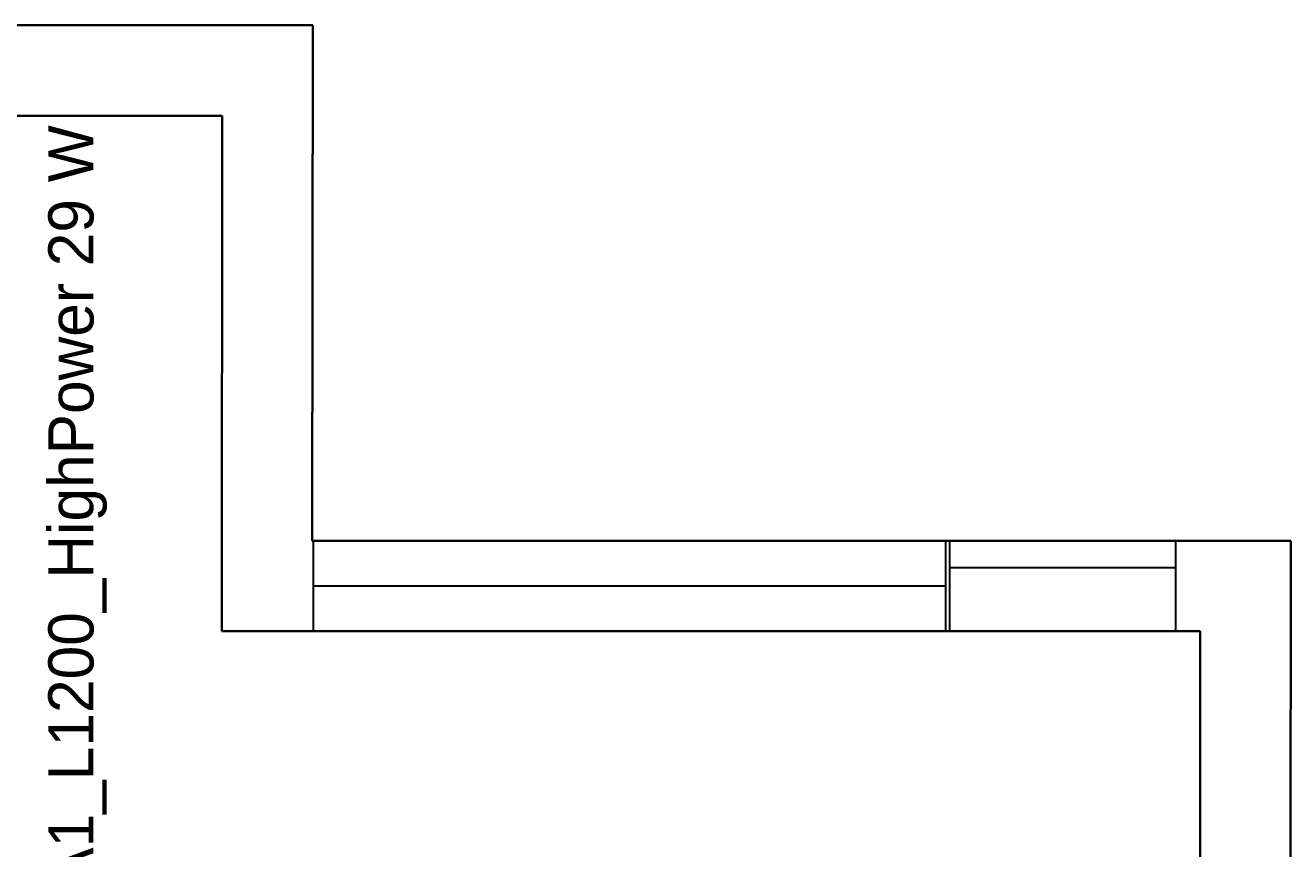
# Model space of a CAD drawing. Extents: x -15.3 to 44, y -4.2 to 20.6.
# Drawn here: x 34.516 to 37.317, y 17.008 to 18.83 of the extents above; entities that cross this region are included whole.
import ezdxf
from ezdxf.enums import TextEntityAlignment as Align

# ---------------------------------------------------------------- set-up
doc = ezdxf.new("R2010")
doc.units = 0
doc.header["$MEASUREMENT"] = 0
for name, color, linetype in [('rexp_Leuchten', 7, 'Continuous'), ('rexp_Leuchten_Besch', 7, 'Continuous'), ('rexp_Raum_Besch', 7, 'Continuous'), ('rexp_Raumelemente', 7, 'Continuous')]:
    doc.layers.add(name, color=color, linetype=linetype)
doc.layers.get('rexp_Leuchten').off()

# ---------------------------------------------------------------- blocks, each defined once
blk = doc.blocks.new('rexp_room_100')
at = {"layer": 'rexp_Raumelemente', "color": 251, "true_color": 0x646464}
for p, q in [((40.994, 22.711, 3.03), (50.1292, 22.711, 3.03)), ((40.994, 22.711), (50.1292, 22.711)), ((50.1292, 22.711, 3.03), (40.994, 22.711, 3.03)), ((50.1292, 22.711, 3.03), (50.1282, 21.57, 3.03)), ((50.1292, 22.711), (50.1282, 21.57)), ((50.1282, 21.57, 3.03), (50.1292, 22.711, 3.03)), ((50.1292, 22.711, 3.03), (50.1292, 22.711)), ((50.1292, 22.711), (50.1292, 22.711, 3.03)), ((41.194, 22.511), (49.929, 22.511)), ((49.929, 22.511, 2.83), (41.194, 22.511, 2.83)), ((49.929, 22.511), (41.194, 22.511)), ((41.194, 22.511, 2.83), (49.929, 22.511, 2.83)), ((49.929, 22.511), (49.928, 21.37)), ((49.928, 21.37, 2.83), (49.929, 22.511, 2.83)), ((49.928, 21.37), (49.929, 22.511)), ((49.929, 22.511, 2.83), (49.928, 21.37, 2.83)), ((49.929, 22.511), (49.929, 22.511, 2.83)), ((49.929, 22.511, 2.83), (49.929, 22.511)), ((50.1282, 21.57, 3.03), (52.2941, 21.57, 3.03)), ((50.1282, 21.57), (52.2941, 21.57)), ((50.1282, 21.57, 3.03), (50.1282, 21.57)), ((52.2941, 21.57, 3.03), (50.1282, 21.57, 3.03)), ((50.1282, 21.57), (50.1282, 21.57, 3.03)), ((52.2941, 21.57, 3.03), (52.2879, 12.7839, 3.03)), ((52.2941, 21.57), (52.2879, 12.7839)), ((52.2879, 12.7839, 3.03), (52.2941, 21.57, 3.03)), ((52.2941, 21.57, 3.03), (52.2941, 21.57)), ((52.2941, 21.57), (52.2941, 21.57, 3.03)), ((49.928, 21.37), (52.094, 21.37)), ((52.094, 21.37, 2.83), (49.928, 21.37, 2.83)), ((52.094, 21.37), (49.928, 21.37)), ((49.928, 21.37, 2.83), (52.094, 21.37, 2.83)), ((49.928, 21.37), (49.928, 21.37, 2.83)), ((49.928, 21.37, 2.83), (49.928, 21.37)), ((52.094, 21.37), (52.088, 12.984)), ((52.088, 12.984, 2.83), (52.094, 21.37, 2.83)), ((52.088, 12.984), (52.094, 21.37)), ((52.094, 21.37, 2.83), (52.088, 12.984, 2.83)), ((52.094, 21.37), (52.094, 21.37, 2.83)), ((52.094, 21.37, 2.83), (52.094, 21.37))]:
    blk.add_line(p, q, dxfattribs=at)
at = {"layer": 'rexp_Raum_Besch', "flags": 10}
for tag, rotation, p in [('L_257_9_0', 0, (45.5615, 22.811)), ('L_257_8_0', 270, (50.2285, 21.9402)), ('L_257_7_0', 0.0001, (51.011, 21.67)), ('L_257_6_0', 89.959, (52.391, 17.1768)), ('L_257_10_0', 90, (40.894, 15.288)), ('L_257_5_0', 359.9733, (51.0129, 12.6845)), ('L_257_4_0', 270, (50.2375, 10.5239)), ('L_257_3_0', 359.9869, (45.5654, 7.764))]:
    blk.add_attdef(tag, text='', height=0.1, rotation=rotation, dxfattribs=at).set_placement(p, align=Align.MIDDLE_CENTER)
at = {"layer": 'rexp_Raum_Besch', "flags": 8}
blk.add_attdef('Label', (-0.3, -0.3), '', height=0.1, dxfattribs=at)
blk = doc.blocks.new('rexp_wall_elem_100')
at = {"layer": 'rexp_Raumelemente', "color": 71, "true_color": 0xc7ff6e}
for p, q in [((50.13, 21.57), (51.53, 21.57)), ((50.13, 21.57, 2.73), (50.13, 21.57)), ((51.53, 21.57, 2.73), (50.13, 21.57, 2.73)), ((50.13, 21.57, 2.73), (50.13, 21.37, 2.73)), ((50.13, 21.57), (50.13, 21.37)), ((51.53, 21.57), (51.53, 21.57, 2.73)), ((51.53, 21.57, 2.73), (51.53, 21.37, 2.73)), ((51.53, 21.57), (51.53, 21.37)), ((51.53, 21.47), (50.13, 21.47)), ((50.13, 21.47, 2.73), (50.13, 21.47)), ((51.53, 21.47, 2.73), (51.53, 21.47)), ((51.53, 21.37), (50.13, 21.37)), ((50.13, 21.37, 2.73), (51.53, 21.37, 2.73)), ((50.13, 21.37), (50.13, 21.37, 2.73)), ((50.13, 21.37, 2.73), (50.13, 21.37, 2.73)), ((50.13, 21.37), (50.13, 21.37)), ((51.53, 21.37, 2.73), (51.53, 21.37)), ((51.53, 21.37, 2.73), (51.53, 21.37, 2.73)), ((51.53, 21.37), (51.53, 21.37))]:
    blk.add_line(p, q, dxfattribs=at)
at = {"layer": 'rexp_Raumelemente', "color": 4, "true_color": 0x19ffff}
for p, q in [((51.539, 21.57), (52.039, 21.57)), ((51.539, 21.57, 2.73), (51.539, 21.57)), ((52.039, 21.57, 2.73), (51.539, 21.57, 2.73)), ((51.539, 21.57, 2.73), (51.539, 21.37, 2.73)), ((51.539, 21.57), (51.539, 21.37)), ((52.039, 21.57), (52.039, 21.57, 2.73)), ((52.039, 21.57, 2.73), (52.039, 21.37, 2.73)), ((52.039, 21.57), (52.039, 21.37)), ((52.039, 21.51), (51.539, 21.51)), ((51.539, 21.51, 2.73), (51.539, 21.51)), ((52.039, 21.51, 2.73), (52.039, 21.51)), ((52.039, 21.37), (51.539, 21.37)), ((51.539, 21.37, 2.73), (52.039, 21.37, 2.73)), ((51.539, 21.37), (51.539, 21.37, 2.73)), ((51.539, 21.37, 2.73), (51.539, 21.37, 2.73)), ((51.539, 21.37), (51.539, 21.37)), ((52.039, 21.37, 2.73), (52.039, 21.37)), ((52.039, 21.37, 2.73), (52.039, 21.37, 2.73)), ((52.039, 21.37), (52.039, 21.37))]:
    blk.add_line(p, q, dxfattribs=at)
at = {"layer": 'rexp_Raum_Besch', "flags": 10}
for tag, rotation, p in [('L_258_12_44', 90, (40.894, 22.16, 0.2)), ('L_259_1_52', 0.0001, (50.83, 21.67)), ('L_258_11_44', 90, (40.894, 20.91, 0.2)), ('L_258_10_44', 90, (40.894, 19.66, 0.2)), ('L_258_9_44', 90, (40.894, 18.41, 0.2)), ('L_258_8_44', 90, (40.894, 17.16, 0.2)), ('L_258_7_44', 90, (40.894, 15.91, 0.2)), ('L_258_6_44', 90, (40.894, 14.66, 0.2)), ('L_258_5_44', 90, (40.894, 13.41, 0.2)), ('L_258_4_44', 90, (40.894, 12.16, 0.2)), ('L_258_3_44', 90, (40.894, 10.91, 0.2)), ('L_258_2_44', 90, (40.894, 9.66, 0.2)), ('L_258_1_44', 90, (40.894, 8.41, 0.2))]:
    blk.add_attdef(tag, text='', height=0.1, rotation=rotation, dxfattribs=at).set_placement(p, align=Align.MIDDLE_CENTER)
blk.add_attdef('L_258_1_58', text='', height=0.1, dxfattribs=at).set_placement((51.789, 21.67), align=Align.MIDDLE_CENTER)
blk = doc.blocks.new('rexp_lib_72')
at = {"layer": 'rexp_Leuchten_Besch', "flags": 8}
blk.add_attdef('Label', (0.05, 0.05), '', height=0.1, dxfattribs=at)

msp = doc.modelspace()

# ---------------------------------------------------------------- block references
at = {"layer": 'rexp_Leuchten'}
ref = msp.add_blockref('rexp_lib_72', (34.717, 16.4853, 2.83), dxfattribs=dict(at, rotation=89.99999999999999))
ref.add_attrib('Label', 'Cubic-A1_L1200_HighPower 29 W', (34.667, 16.5353, 2.83), dxfattribs={"layer": 'rexp_Leuchten_Besch', "height": 0.1, "rotation": 90})
at = {"layer": 'rexp_Raumelemente'}
for name in ['rexp_room_100', 'rexp_wall_elem_100']:
    msp.add_blockref(name, (-14.977, -3.8807), dxfattribs=at)

doc.saveas('drawing.dxf')
